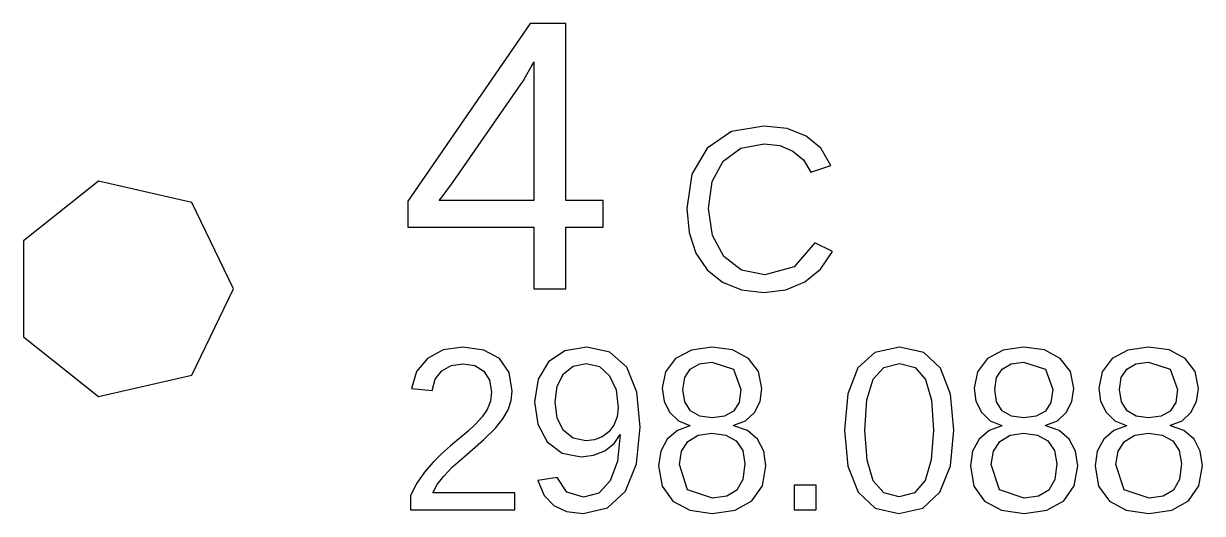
# Model space of a CAD drawing. Header units: metres. Extents: x 9 to 277, y -2 to 247.
# Drawn here: x 61.27 to 82.62, y 14.36 to 23.22 of the extents above; entities that cross this region are included whole.
import ezdxf

# ---------------------------------------------------------------- set-up
doc = ezdxf.new("R2010")
doc.units = ezdxf.units.M

msp = doc.modelspace()

# ---------------------------------------------------------------- linework, layer by layer
for p, q in [((70.443, 23.2192), (68.232, 20.0082)), ((71.091, 23.2192), (70.443, 23.2192)), ((71.091, 20.0192), (71.091, 23.2192)), ((70.3606, 22.2543), (70.4658, 22.4398)), ((70.4658, 22.4398), (70.4981, 22.4995)), ((70.4981, 22.4995), (70.512, 22.5282)), ((70.512, 22.5282), (70.512, 20.0192)), ((70.3159, 22.1804), (70.3606, 22.2543)), ((69.039, 20.3362), (70.281, 22.1272)), ((70.281, 22.1272), (70.3159, 22.1804)), ((74.678, 21.3632), (74.0943, 21.2642)), ((75.0983, 21.3185), (74.678, 21.3632)), ((74.0943, 21.2642), (73.653, 20.9672)), ((75.443, 21.1842), (75.0983, 21.3185)), ((75.7093, 20.962), (75.443, 21.1842)), ((73.653, 20.9672), (73.3755, 20.4952)), ((73.941, 20.7322), (74.2588, 20.9677)), ((74.2588, 20.9677), (74.682, 21.0462)), ((74.682, 21.0462), (74.965, 21.013)), ((74.965, 21.013), (75.206, 20.9132)), ((75.894, 20.6532), (75.7093, 20.962)), ((73.743, 20.36), (73.941, 20.7322)), ((75.206, 20.9132), (75.3968, 20.7517)), ((75.3968, 20.7517), (75.527, 20.5312)), ((75.527, 20.5312), (75.894, 20.6532)), ((62.626, 20.3691), (61.2691, 19.287)), ((64.318, 19.9829), (62.626, 20.3691)), ((68.853, 20.0862), (69.039, 20.3362)), ((73.3755, 20.4952), (73.283, 19.8712)), ((73.677, 19.8712), (73.743, 20.36)), ((68.798, 20.0192), (68.853, 20.0862)), ((65.071, 18.4193), (64.318, 19.9829)), ((68.232, 20.0082), (68.232, 19.5352)), ((70.512, 20.0192), (68.798, 20.0192)), ((71.765, 20.0192), (71.091, 20.0192)), ((71.765, 19.5352), (71.765, 20.0192)), ((73.283, 19.8712), (73.3243, 19.4362)), ((73.7458, 19.384), (73.677, 19.8712)), ((68.232, 19.5352), (70.512, 19.5352)), ((70.512, 19.5352), (70.512, 18.4193)), ((71.091, 19.5352), (71.765, 19.5352)), ((71.091, 18.4193), (71.091, 19.5352)), ((73.3243, 19.4362), (73.448, 19.0632)), ((61.2691, 19.287), (61.2691, 17.5515)), ((73.952, 19.0022), (73.7458, 19.384)), ((75.603, 19.2512), (75.2253, 18.8185)), ((75.92, 19.0962), (75.603, 19.2512)), ((73.448, 19.0632), (73.6515, 18.7615)), ((75.7073, 18.7767), (75.92, 19.0962)), ((74.2765, 18.7562), (73.952, 19.0022)), ((75.2253, 18.8185), (74.698, 18.6742)), ((73.6515, 18.7615), (73.93, 18.5382)), ((74.698, 18.6742), (74.2765, 18.7562)), ((75.423, 18.5443), (75.7073, 18.7767)), ((64.318, 16.8556), (65.071, 18.4193)), ((70.512, 18.4193), (71.091, 18.4193)), ((73.93, 18.5382), (74.276, 18.401)), ((74.276, 18.401), (74.68, 18.3553)), ((74.68, 18.3553), (75.0773, 18.4025)), ((75.0773, 18.4025), (75.423, 18.5443)), ((61.2691, 17.5515), (62.626, 16.4694)), ((68.8715, 17.3125), (68.586, 17.1602)), ((69.228, 17.3632), (68.8715, 17.3125)), ((69.609, 17.3115), (69.228, 17.3632)), ((69.89, 17.1562), (69.609, 17.3115)), ((71.0758, 17.297), (70.7758, 17.0982)), ((71.4738, 17.3632), (71.0758, 17.297)), ((71.8913, 17.273), (71.4738, 17.3632)), ((73.3663, 17.3117), (73.0806, 17.1572)), ((73.7355, 17.3632), (73.3663, 17.3117)), ((74.1121, 17.3127), (73.7355, 17.3632)), ((74.3996, 17.1612), (74.1121, 17.3127)), ((77.1382, 17.3632), (76.6897, 17.2692)), ((77.576, 17.2682), (77.1382, 17.3632)), ((79.0147, 17.3117), (78.729, 17.1572)), ((79.384, 17.3632), (79.0147, 17.3117)), ((79.7605, 17.3127), (79.384, 17.3632)), ((80.048, 17.1612), (79.7605, 17.3127)), ((81.2745, 17.3117), (80.9888, 17.1572)), ((81.6438, 17.3632), (81.2745, 17.3117)), ((82.0203, 17.3127), (81.6438, 17.3632)), ((82.3078, 17.1612), (82.0203, 17.3127)), ((68.586, 17.1602), (68.3885, 16.9222)), ((70.064, 16.9055), (69.89, 17.1562)), ((70.7758, 17.0982), (70.5875, 16.7847)), ((72.1938, 17.0022), (71.8913, 17.273)), ((73.0806, 17.1572), (72.8983, 16.92)), ((73.5101, 17.0602), (73.7355, 17.0912)), ((73.7355, 17.0912), (74.1315, 16.9675)), ((74.5826, 16.9245), (74.3996, 17.1612)), ((76.6897, 17.2692), (76.3802, 16.9872)), ((77.8812, 16.9832), (77.576, 17.2682)), ((78.729, 17.1572), (78.5467, 16.92)), ((79.1585, 17.0602), (79.384, 17.0912)), ((79.384, 17.0912), (79.78, 16.9675)), ((80.231, 16.9245), (80.048, 17.1612)), ((80.9888, 17.1572), (80.8065, 16.92)), ((81.4183, 17.0602), (81.6438, 17.0912)), ((81.6438, 17.0912), (82.0397, 16.9675)), ((82.4908, 16.9245), (82.3078, 17.1612)), ((68.3885, 16.9222), (68.296, 16.6142)), ((68.727, 16.7827), (68.846, 16.9352)), ((68.846, 16.9352), (69.0165, 17.0305)), ((69.0165, 17.0305), (69.228, 17.0622)), ((69.228, 17.0622), (69.4453, 17.029)), ((69.4453, 17.029), (69.609, 16.9292)), ((69.609, 16.9292), (69.7118, 16.7692)), ((70.122, 16.5672), (70.064, 16.9055)), ((70.9345, 16.6582), (71.0478, 16.8783)), ((71.0478, 16.8783), (71.2265, 17.0192)), ((71.2265, 17.0192), (71.4608, 17.0662)), ((71.4608, 17.0662), (71.6988, 17.0115)), ((71.6988, 17.0115), (71.8828, 16.8472)), ((72.3775, 16.5505), (72.1938, 17.0022)), ((72.8983, 16.92), (72.8376, 16.6202)), ((73.2451, 16.8125), (73.3456, 16.9672)), ((73.3456, 16.9672), (73.5101, 17.0602)), ((74.1315, 16.9675), (74.2635, 16.5962)), ((74.6436, 16.6162), (74.5826, 16.9245)), ((76.3802, 16.9872), (76.201, 16.5177)), ((76.6562, 16.7842), (76.8502, 16.9957)), ((76.8502, 16.9957), (77.1382, 17.0662)), ((77.1382, 17.0662), (77.4182, 16.9947)), ((77.4182, 16.9947), (77.6062, 16.7802)), ((78.0612, 16.5127), (77.8812, 16.9832)), ((78.5467, 16.92), (78.486, 16.6202)), ((78.8935, 16.8125), (78.994, 16.9672)), ((78.994, 16.9672), (79.1585, 17.0602)), ((79.78, 16.9675), (79.912, 16.5962)), ((80.292, 16.6162), (80.231, 16.9245)), ((80.8065, 16.92), (80.7458, 16.6202)), ((81.1533, 16.8125), (81.2538, 16.9672)), ((81.2538, 16.9672), (81.4183, 17.0602)), ((82.0397, 16.9675), (82.1718, 16.5962)), ((82.5518, 16.6162), (82.4908, 16.9245)), ((62.626, 16.4694), (64.318, 16.8556)), ((68.67, 16.5792), (68.727, 16.7827)), ((69.7118, 16.7692), (69.746, 16.5552)), ((70.5875, 16.7847), (70.5248, 16.3722)), ((70.8968, 16.3722), (70.9345, 16.6582)), ((71.8828, 16.8472), (72.0005, 16.593)), ((73.2115, 16.5962), (73.2451, 16.8125)), ((76.5467, 16.4125), (76.6562, 16.7842)), ((77.6062, 16.7802), (77.7135, 16.4075)), ((78.86, 16.5962), (78.8935, 16.8125)), ((81.1198, 16.5962), (81.1533, 16.8125)), ((68.296, 16.6142), (68.67, 16.5792)), ((69.746, 16.5552), (69.726, 16.3872)), ((70.103, 16.3987), (70.122, 16.5672)), ((72.0005, 16.593), (72.0398, 16.2682)), ((72.4388, 15.9172), (72.3775, 16.5505)), ((72.8376, 16.6202), (72.871, 16.3872)), ((73.246, 16.3757), (73.2115, 16.5962)), ((74.2635, 16.5962), (74.2301, 16.3627)), ((74.6096, 16.383), (74.6436, 16.6162)), ((76.201, 16.5177), (76.1412, 15.8592)), ((78.1212, 15.8592), (78.0612, 16.5127)), ((78.486, 16.6202), (78.5195, 16.3872)), ((78.8945, 16.3757), (78.86, 16.5962)), ((79.912, 16.5962), (79.8785, 16.3627)), ((80.258, 16.383), (80.292, 16.6162)), ((80.7458, 16.6202), (80.7793, 16.3872)), ((81.1543, 16.3757), (81.1198, 16.5962)), ((82.1718, 16.5962), (82.1383, 16.3627)), ((82.5178, 16.383), (82.5518, 16.6162)), ((69.666, 16.2372), (69.5738, 16.1003)), ((69.726, 16.3872), (69.666, 16.2372)), ((69.9515, 16.0642), (70.046, 16.2312)), ((70.046, 16.2312), (70.103, 16.3987)), ((70.5248, 16.3722), (70.5823, 15.9675)), ((70.9345, 16.0802), (70.8968, 16.3722)), ((72.0398, 16.2682), (72.0203, 16.1017)), ((72.871, 16.3872), (72.9716, 16.1862)), ((73.3495, 16.2142), (73.246, 16.3757)), ((74.2301, 16.3627), (74.1295, 16.2042)), ((74.5076, 16.1812), (74.6096, 16.383)), ((76.5102, 15.8592), (76.5467, 16.4125)), ((77.7135, 16.4075), (77.7492, 15.8592)), ((78.5195, 16.3872), (78.62, 16.1862)), ((78.998, 16.2142), (78.8945, 16.3757)), ((79.8785, 16.3627), (79.778, 16.2042)), ((80.156, 16.1812), (80.258, 16.383)), ((80.7793, 16.3872), (80.8798, 16.1862)), ((81.2578, 16.2142), (81.1543, 16.3757)), ((82.1383, 16.3627), (82.0378, 16.2042)), ((82.4158, 16.1812), (82.5178, 16.383)), ((69.5738, 16.1003), (69.457, 15.9692)), ((69.82, 15.8972), (69.9515, 16.0642)), ((71.0478, 15.8562), (70.9345, 16.0802)), ((72.0203, 16.1017), (71.9618, 15.9542)), ((72.9716, 16.1862), (73.1308, 16.0335)), ((73.1308, 16.0335), (73.3385, 15.9452)), ((73.5161, 16.116), (73.3495, 16.2142)), ((73.7395, 16.0832), (73.5161, 16.116)), ((73.9651, 16.1135), (73.7395, 16.0832)), ((74.1295, 16.2042), (73.9651, 16.1135)), ((74.1376, 15.9492), (74.3475, 16.0307)), ((74.3475, 16.0307), (74.5076, 16.1812)), ((78.62, 16.1862), (78.7792, 16.0335)), ((78.7792, 16.0335), (78.987, 15.9452)), ((79.1645, 16.116), (78.998, 16.2142)), ((79.388, 16.0832), (79.1645, 16.116)), ((79.6135, 16.1135), (79.388, 16.0832)), ((79.778, 16.2042), (79.6135, 16.1135)), ((79.786, 15.9492), (79.996, 16.0307)), ((79.996, 16.0307), (80.156, 16.1812)), ((80.8798, 16.1862), (81.039, 16.0335)), ((81.039, 16.0335), (81.2467, 15.9452)), ((81.4243, 16.116), (81.2578, 16.2142)), ((81.6478, 16.0832), (81.4243, 16.116)), ((81.8733, 16.1135), (81.6478, 16.0832)), ((82.0378, 16.2042), (81.8733, 16.1135)), ((82.0458, 15.9492), (82.2558, 16.0307)), ((82.2558, 16.0307), (82.4158, 16.1812)), ((69.32, 15.842), (69.0053, 15.5807)), ((69.457, 15.9692), (69.32, 15.842)), ((69.6028, 15.6842), (69.82, 15.8972)), ((70.5823, 15.9675), (70.7548, 15.6512)), ((71.2255, 15.7145), (71.0478, 15.8562)), ((71.8703, 15.8327), (71.7498, 15.7422)), ((71.9618, 15.9542), (71.8703, 15.8327)), ((72.3718, 15.2512), (72.4388, 15.9172)), ((73.1118, 15.8565), (72.9296, 15.6982)), ((73.3385, 15.9372), (73.1118, 15.8565)), ((73.3385, 15.9452), (73.3385, 15.9372)), ((73.4895, 15.7715), (73.7355, 15.8092)), ((73.7355, 15.8092), (73.9878, 15.774)), ((74.1376, 15.9412), (74.1376, 15.9492)), ((74.3803, 15.8582), (74.1376, 15.9412)), ((74.5625, 15.7012), (74.3803, 15.8582)), ((76.1412, 15.8592), (76.2027, 15.2112)), ((76.5472, 15.318), (76.5102, 15.8592)), ((77.7492, 15.8592), (77.7117, 15.3255)), ((78.0582, 15.2137), (78.1212, 15.8592)), ((78.7602, 15.8565), (78.578, 15.6982)), ((78.987, 15.9372), (78.7602, 15.8565)), ((78.987, 15.9452), (78.987, 15.9372)), ((79.138, 15.7715), (79.384, 15.8092)), ((79.384, 15.8092), (79.6362, 15.774)), ((79.786, 15.9412), (79.786, 15.9492)), ((80.0287, 15.8582), (79.786, 15.9412)), ((80.211, 15.7012), (80.0287, 15.8582)), ((81.02, 15.8565), (80.8378, 15.6982)), ((81.2467, 15.9372), (81.02, 15.8565)), ((81.2467, 15.9452), (81.2467, 15.9372)), ((81.3978, 15.7715), (81.6438, 15.8092)), ((81.6438, 15.8092), (81.896, 15.774)), ((82.0458, 15.9412), (82.0458, 15.9492)), ((82.2885, 15.8582), (82.0458, 15.9412)), ((82.4707, 15.7012), (82.2885, 15.8582)), ((69.249, 15.3792), (69.6028, 15.6842)), ((70.7548, 15.6512), (71.024, 15.4473)), ((71.4568, 15.6672), (71.2255, 15.7145)), ((71.609, 15.686), (71.4568, 15.6672)), ((71.7498, 15.7422), (71.609, 15.686)), ((71.7998, 15.4892), (71.967, 15.6182)), ((71.967, 15.6182), (72.0768, 15.7832)), ((72.0768, 15.7832), (72.0278, 15.301)), ((72.9296, 15.6982), (72.8103, 15.4792)), ((73.1873, 15.479), (73.3036, 15.6582)), ((73.3036, 15.6582), (73.4895, 15.7715)), ((73.9878, 15.774), (74.1766, 15.6682)), ((74.1766, 15.6682), (74.2951, 15.4942)), ((74.6766, 15.484), (74.5625, 15.7012)), ((78.578, 15.6982), (78.4587, 15.4792)), ((78.8357, 15.479), (78.952, 15.6582)), ((78.952, 15.6582), (79.138, 15.7715)), ((79.6362, 15.774), (79.825, 15.6682)), ((79.825, 15.6682), (79.9435, 15.4942)), ((80.325, 15.484), (80.211, 15.7012)), ((80.8378, 15.6982), (80.7185, 15.4792)), ((81.0955, 15.479), (81.2118, 15.6582)), ((81.2118, 15.6582), (81.3978, 15.7715)), ((81.896, 15.774), (82.0848, 15.6682)), ((82.0848, 15.6682), (82.2033, 15.4942)), ((82.5848, 15.484), (82.4707, 15.7012)), ((68.842, 15.4362), (68.6825, 15.2782)), ((69.0053, 15.5807), (68.842, 15.4362)), ((69.04, 15.1955), (69.249, 15.3792)), ((71.024, 15.4473), (71.3698, 15.3792)), ((71.3698, 15.3792), (71.5943, 15.4067)), ((71.5943, 15.4067), (71.7998, 15.4892)), ((72.8103, 15.4792), (72.7706, 15.2142)), ((73.1486, 15.2432), (73.1873, 15.479)), ((74.2951, 15.4942), (74.3345, 15.2522)), ((74.7146, 15.2182), (74.6766, 15.484)), ((78.4587, 15.4792), (78.419, 15.2142)), ((78.797, 15.2432), (78.8357, 15.479)), ((79.9435, 15.4942), (79.983, 15.2522)), ((80.363, 15.2182), (80.325, 15.484)), ((80.7185, 15.4792), (80.6788, 15.2142)), ((81.0568, 15.2432), (81.0955, 15.479)), ((82.2033, 15.4942), (82.2428, 15.2522)), ((82.6228, 15.2182), (82.5848, 15.484)), ((68.6825, 15.2782), (68.53, 15.1022)), ((68.879, 15.0302), (69.04, 15.1955)), ((72.0278, 15.301), (71.8968, 14.9442)), ((72.1708, 14.7592), (72.3718, 15.2512)), ((72.7706, 15.2142), (72.8351, 14.8492)), ((73.2983, 14.7827), (73.1486, 15.2432)), ((74.3345, 15.2522), (74.2983, 14.9712)), ((74.6518, 14.8552), (74.7146, 15.2182)), ((76.2027, 15.2112), (76.3872, 14.7392)), ((76.6582, 14.9442), (76.5472, 15.318)), ((77.7117, 15.3255), (77.5992, 14.9502)), ((77.8692, 14.7412), (78.0582, 15.2137)), ((78.419, 15.2142), (78.4835, 14.8492)), ((78.9467, 14.7827), (78.797, 15.2432)), ((79.983, 15.2522), (79.9467, 14.9712)), ((80.3002, 14.8552), (80.363, 15.2182)), ((80.6788, 15.2142), (80.7433, 14.8492)), ((81.2065, 14.7827), (81.0568, 15.2432)), ((82.2428, 15.2522), (82.2065, 14.9712)), ((82.56, 14.8552), (82.6228, 15.2182)), ((68.53, 15.1022), (68.3933, 14.904)), ((68.761, 14.8772), (68.879, 15.0302)), ((70.9328, 15.0072), (70.5838, 14.9522)), ((70.5838, 14.9522), (70.6993, 14.6807)), ((71.1073, 14.7395), (70.9328, 15.0072)), ((74.2983, 14.9712), (74.1896, 14.7782)), ((77.5992, 14.9502), (77.4072, 14.7282)), ((79.9467, 14.9712), (79.838, 14.7782)), ((82.2065, 14.9712), (82.0978, 14.7782)), ((68.3933, 14.904), (68.279, 14.6772)), ((68.681, 14.7302), (68.761, 14.8772)), ((71.4128, 14.6502), (71.1073, 14.7395)), ((71.8968, 14.9442), (71.6903, 14.7237)), ((71.8458, 14.4562), (72.1708, 14.7592)), ((72.8351, 14.8492), (73.0285, 14.5782)), ((73.7476, 14.6292), (73.2983, 14.7827)), ((74.1896, 14.7782), (74.0065, 14.6665)), ((74.4635, 14.5822), (74.6518, 14.8552)), ((75.6253, 14.8672), (75.2293, 14.8672)), ((75.2293, 14.8672), (75.2293, 14.4193)), ((75.6253, 14.4193), (75.6253, 14.8672)), ((76.3872, 14.7392), (76.6955, 14.4512)), ((76.8505, 14.7267), (76.6582, 14.9442)), ((77.5575, 14.4517), (77.8692, 14.7412)), ((78.4835, 14.8492), (78.677, 14.5782)), ((79.396, 14.6292), (78.9467, 14.7827)), ((79.838, 14.7782), (79.655, 14.6665)), ((80.112, 14.5822), (80.3002, 14.8552)), ((80.7433, 14.8492), (80.9368, 14.5782)), ((81.6558, 14.6292), (81.2065, 14.7827)), ((82.0978, 14.7782), (81.9147, 14.6665)), ((82.3717, 14.5822), (82.56, 14.8552)), ((68.279, 14.6772), (68.279, 14.4193)), ((70.167, 14.7302), (68.681, 14.7302)), ((70.167, 14.4193), (70.167, 14.7302)), ((70.6993, 14.6807), (70.8718, 14.4962)), ((71.6903, 14.7237), (71.4128, 14.6502)), ((73.0285, 14.5782), (73.3363, 14.411)), ((74.0065, 14.6665), (73.7476, 14.6292)), ((74.1581, 14.412), (74.4635, 14.5822)), ((77.1292, 14.6542), (76.8505, 14.7267)), ((77.4072, 14.7282), (77.1292, 14.6542)), ((78.677, 14.5782), (78.9847, 14.411)), ((79.655, 14.6665), (79.396, 14.6292)), ((79.8065, 14.412), (80.112, 14.5822)), ((80.9368, 14.5782), (81.2445, 14.411)), ((81.9147, 14.6665), (81.6558, 14.6292)), ((82.0663, 14.412), (82.3717, 14.5822)), ((68.279, 14.4193), (70.167, 14.4193)), ((70.8718, 14.4962), (71.1065, 14.3905)), ((71.1065, 14.3905), (71.4068, 14.3553)), ((71.4068, 14.3553), (71.8458, 14.4562)), ((73.3363, 14.411), (73.7436, 14.3553)), ((73.7436, 14.3553), (74.1581, 14.412)), ((75.2293, 14.4193), (75.6253, 14.4193)), ((76.6955, 14.4512), (77.1262, 14.3553)), ((77.1262, 14.3553), (77.5575, 14.4517)), ((78.9847, 14.411), (79.392, 14.3553)), ((79.392, 14.3553), (79.8065, 14.412)), ((81.2445, 14.411), (81.6518, 14.3553)), ((81.6518, 14.3553), (82.0663, 14.412))]:
    msp.add_line(p, q)

doc.saveas('drawing.dxf')
